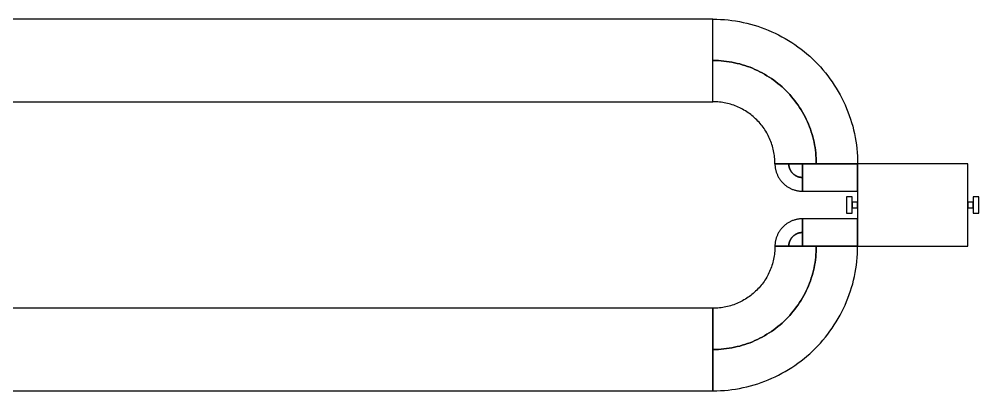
# Model space of a CAD drawing. Extents: x -21939 to 21943, y -23600 to 16600.
# Drawn here: x -13405.6 to -13057.2, y 7010 to 7145 of the extents above; entities that cross this region are included whole.
import ezdxf

# ---------------------------------------------------------------- set-up
doc = ezdxf.new("R2010")
doc.units = 0

# ---------------------------------------------------------------- blocks, each defined once
blk = doc.blocks.new('QTUNE1')
for points in [[(3846.25, 3415), (4146.25, 3415), (4146.25, 3445), (3846.25, 3445), (3846.25, 3415)], [(4146.25, 3445), (4147.62, 3444.98), (4149, 3444.93), (4150.37, 3444.84), (4151.74, 3444.71), (4153.1, 3444.55), (4154.46, 3444.35), (4155.82, 3444.12), (4157.17, 3443.85), (4158.51, 3443.55), (4159.84, 3443.21), (4161.16, 3442.84), (4162.47, 3442.43), (4163.77, 3441.99), (4165.06, 3441.51), (4166.34, 3441), (4167.6, 3440.46), (4168.85, 3439.89), (4170.08, 3439.28), (4171.3, 3438.64), (4172.5, 3437.97), (4173.68, 3437.26), (4174.84, 3436.53), (4175.99, 3435.77), (4177.11, 3434.97), (4178.21, 3434.15), (4179.29, 3433.3), (4180.35, 3432.42), (4181.38, 3431.52), (4182.39, 3430.58), (4183.37, 3429.62), (4184.33, 3428.64), (4185.27, 3427.63), (4186.17, 3426.6), (4187.05, 3425.54), (4187.9, 3424.46), (4188.72, 3423.36), (4189.52, 3422.24), (4190.28, 3421.09), (4191.01, 3419.93), (4191.72, 3418.75), (4192.39, 3417.55), (4193.03, 3416.33), (4193.64, 3415.1), (4194.21, 3413.85), (4194.75, 3412.59), (4195.26, 3411.31), (4195.74, 3410.02), (4196.18, 3408.72), (4196.59, 3407.41), (4196.96, 3406.09), (4197.3, 3404.76), (4197.6, 3403.42), (4197.87, 3402.07), (4198.1, 3400.71), (4198.3, 3399.35), (4198.46, 3397.99), (4198.59, 3396.62), (4198.68, 3395.25), (4198.73, 3393.87), (4198.75, 3392.5), (4183.75, 3392.5), (4183.74, 3393.48), (4183.7, 3394.46), (4183.63, 3395.44), (4183.54, 3396.42), (4183.43, 3397.39), (4183.29, 3398.37), (4183.12, 3399.33), (4182.93, 3400.3), (4182.71, 3401.25), (4182.47, 3402.21), (4182.21, 3403.15), (4181.91, 3404.09), (4181.6, 3405.02), (4181.26, 3405.94), (4180.9, 3406.85), (4180.51, 3407.75), (4180.1, 3408.64), (4179.66, 3409.52), (4179.21, 3410.39), (4178.73, 3411.25), (4178.22, 3412.09), (4177.7, 3412.92), (4177.15, 3413.74), (4176.59, 3414.54), (4176, 3415.33), (4175.39, 3416.1), (4174.77, 3416.85), (4174.12, 3417.59), (4173.45, 3418.31), (4172.77, 3419.02), (4172.06, 3419.7), (4171.34, 3420.37), (4170.6, 3421.02), (4169.85, 3421.64), (4169.08, 3422.25), (4168.29, 3422.84), (4167.49, 3423.4), (4166.67, 3423.95), (4165.84, 3424.47), (4165, 3424.98), (4164.14, 3425.46), (4163.27, 3425.91), (4162.39, 3426.35), (4161.5, 3426.76), (4160.6, 3427.15), (4159.69, 3427.51), (4158.77, 3427.85), (4157.84, 3428.16), (4156.9, 3428.46), (4155.96, 3428.72), (4155, 3428.96), (4154.05, 3429.18), (4153.08, 3429.37), (4152.12, 3429.54), (4151.14, 3429.68), (4150.17, 3429.79), (4149.19, 3429.88), (4148.21, 3429.95), (4147.23, 3429.99), (4146.25, 3430), (4146.25, 3445)], [(4146.25, 3430), (4147.23, 3429.99), (4148.21, 3429.95), (4149.19, 3429.88), (4150.17, 3429.79), (4151.14, 3429.68), (4152.12, 3429.54), (4153.08, 3429.37), (4154.05, 3429.18), (4155, 3428.96), (4155.96, 3428.72), (4156.9, 3428.46), (4157.84, 3428.16), (4158.77, 3427.85), (4159.69, 3427.51), (4160.6, 3427.15), (4161.5, 3426.76), (4162.39, 3426.35), (4163.27, 3425.91), (4164.14, 3425.46), (4165, 3424.98), (4165.84, 3424.47), (4166.67, 3423.95), (4167.49, 3423.4), (4168.29, 3422.84), (4169.08, 3422.25), (4169.85, 3421.64), (4170.6, 3421.02), (4171.34, 3420.37), (4172.06, 3419.7), (4172.77, 3419.02), (4173.45, 3418.31), (4174.12, 3417.59), (4174.77, 3416.85), (4175.39, 3416.1), (4176, 3415.33), (4176.59, 3414.54), (4177.15, 3413.74), (4177.7, 3412.92), (4178.22, 3412.09), (4178.73, 3411.25), (4179.21, 3410.39), (4179.66, 3409.52), (4180.1, 3408.64), (4180.51, 3407.75), (4180.9, 3406.85), (4181.26, 3405.94), (4181.6, 3405.02), (4181.91, 3404.09), (4182.21, 3403.15), (4182.47, 3402.21), (4182.71, 3401.25), (4182.93, 3400.3), (4183.12, 3399.33), (4183.29, 3398.37), (4183.43, 3397.39), (4183.54, 3396.42), (4183.63, 3395.44), (4183.7, 3394.46), (4183.74, 3393.48), (4183.75, 3392.5), (4168.75, 3392.5), (4168.74, 3393.09), (4168.72, 3393.68), (4168.68, 3394.27), (4168.63, 3394.85), (4168.56, 3395.44), (4168.47, 3396.02), (4168.37, 3396.6), (4168.26, 3397.18), (4168.13, 3397.75), (4167.98, 3398.32), (4167.82, 3398.89), (4167.65, 3399.45), (4167.46, 3400.01), (4167.26, 3400.56), (4167.04, 3401.11), (4166.8, 3401.65), (4166.56, 3402.19), (4166.3, 3402.71), (4166.02, 3403.24), (4165.74, 3403.75), (4165.43, 3404.26), (4165.12, 3404.75), (4164.79, 3405.24), (4164.45, 3405.73), (4164.1, 3406.2), (4163.74, 3406.66), (4163.36, 3407.11), (4162.97, 3407.56), (4162.57, 3407.99), (4162.16, 3408.41), (4161.74, 3408.82), (4161.31, 3409.22), (4160.86, 3409.61), (4160.41, 3409.99), (4159.95, 3410.35), (4159.48, 3410.7), (4158.99, 3411.04), (4158.5, 3411.37), (4158.01, 3411.68), (4157.5, 3411.99), (4156.99, 3412.27), (4156.46, 3412.55), (4155.94, 3412.81), (4155.4, 3413.05), (4154.86, 3413.29), (4154.31, 3413.51), (4153.76, 3413.71), (4153.2, 3413.9), (4152.64, 3414.07), (4152.07, 3414.23), (4151.5, 3414.38), (4150.93, 3414.51), (4150.35, 3414.62), (4149.77, 3414.72), (4149.19, 3414.81), (4148.6, 3414.88), (4148.02, 3414.93), (4147.43, 3414.97), (4146.84, 3414.99), (4146.25, 3415), (4146.25, 3430)], [(4168.75, 3392.5), (4198.75, 3392.5), (4198.75, 3392.5), (4168.75, 3392.5), (4168.75, 3392.5)], [(4168.75, 3392.5), (4168.75, 3392.24), (4168.76, 3391.98), (4168.78, 3391.72), (4168.8, 3391.45), (4168.84, 3391.19), (4168.87, 3390.94), (4168.92, 3390.68), (4168.97, 3390.42), (4169.03, 3390.17), (4169.09, 3389.91), (4169.16, 3389.66), (4169.24, 3389.41), (4169.32, 3389.16), (4169.41, 3388.92), (4169.51, 3388.67), (4169.61, 3388.43), (4169.72, 3388.19), (4169.84, 3387.96), (4169.96, 3387.73), (4170.09, 3387.5), (4170.22, 3387.28), (4170.36, 3387.05), (4170.51, 3386.84), (4170.66, 3386.62), (4170.82, 3386.41), (4170.98, 3386.21), (4171.15, 3386.01), (4171.32, 3385.81), (4171.5, 3385.62), (4171.68, 3385.43), (4171.87, 3385.25), (4172.06, 3385.07), (4172.26, 3384.9), (4172.46, 3384.73), (4172.66, 3384.57), (4172.87, 3384.41), (4173.09, 3384.26), (4173.3, 3384.11), (4173.53, 3383.97), (4173.75, 3383.84), (4173.98, 3383.71), (4174.21, 3383.59), (4174.44, 3383.47), (4174.68, 3383.36), (4174.92, 3383.26), (4175.17, 3383.16), (4175.41, 3383.07), (4175.66, 3382.99), (4175.91, 3382.91), (4176.16, 3382.84), (4176.42, 3382.78), (4176.67, 3382.72), (4176.93, 3382.67), (4177.19, 3382.62), (4177.44, 3382.59), (4177.7, 3382.55), (4177.97, 3382.53), (4178.23, 3382.51), (4178.49, 3382.5), (4178.75, 3382.5), (4178.75, 3387.5), (4178.62, 3387.5), (4178.49, 3387.51), (4178.36, 3387.52), (4178.23, 3387.53), (4178.1, 3387.54), (4177.97, 3387.56), (4177.84, 3387.58), (4177.71, 3387.61), (4177.58, 3387.64), (4177.46, 3387.67), (4177.33, 3387.71), (4177.2, 3387.74), (4177.08, 3387.79), (4176.96, 3387.83), (4176.84, 3387.88), (4176.72, 3387.93), (4176.6, 3387.99), (4176.48, 3388.04), (4176.36, 3388.11), (4176.25, 3388.17), (4176.14, 3388.24), (4176.03, 3388.31), (4175.92, 3388.38), (4175.81, 3388.45), (4175.71, 3388.53), (4175.6, 3388.61), (4175.5, 3388.7), (4175.4, 3388.78), (4175.31, 3388.87), (4175.21, 3388.96), (4175.12, 3389.06), (4175.03, 3389.15), (4174.95, 3389.25), (4174.86, 3389.35), (4174.78, 3389.46), (4174.7, 3389.56), (4174.63, 3389.67), (4174.56, 3389.78), (4174.49, 3389.89), (4174.42, 3390), (4174.36, 3390.11), (4174.29, 3390.23), (4174.24, 3390.35), (4174.18, 3390.47), (4174.13, 3390.59), (4174.08, 3390.71), (4174.04, 3390.83), (4173.99, 3390.95), (4173.96, 3391.08), (4173.92, 3391.21), (4173.89, 3391.33), (4173.86, 3391.46), (4173.83, 3391.59), (4173.81, 3391.72), (4173.79, 3391.85), (4173.78, 3391.98), (4173.77, 3392.11), (4173.76, 3392.24), (4173.75, 3392.37), (4173.75, 3392.5), (4168.75, 3392.5)], [(4173.75, 3392.5), (4173.75, 3392.37), (4173.76, 3392.24), (4173.77, 3392.11), (4173.78, 3391.98), (4173.79, 3391.85), (4173.81, 3391.72), (4173.83, 3391.59), (4173.86, 3391.46), (4173.89, 3391.33), (4173.92, 3391.21), (4173.96, 3391.08), (4173.99, 3390.95), (4174.04, 3390.83), (4174.08, 3390.71), (4174.13, 3390.59), (4174.18, 3390.47), (4174.24, 3390.35), (4174.29, 3390.23), (4174.36, 3390.11), (4174.42, 3390), (4174.49, 3389.89), (4174.56, 3389.78), (4174.63, 3389.67), (4174.7, 3389.56), (4174.78, 3389.46), (4174.86, 3389.35), (4174.95, 3389.25), (4175.03, 3389.15), (4175.12, 3389.06), (4175.21, 3388.96), (4175.31, 3388.87), (4175.4, 3388.78), (4175.5, 3388.7), (4175.6, 3388.61), (4175.71, 3388.53), (4175.81, 3388.45), (4175.92, 3388.38), (4176.03, 3388.31), (4176.14, 3388.24), (4176.25, 3388.17), (4176.36, 3388.11), (4176.48, 3388.04), (4176.6, 3387.99), (4176.72, 3387.93), (4176.84, 3387.88), (4176.96, 3387.83), (4177.08, 3387.79), (4177.2, 3387.74), (4177.33, 3387.71), (4177.46, 3387.67), (4177.58, 3387.64), (4177.71, 3387.61), (4177.84, 3387.58), (4177.97, 3387.56), (4178.1, 3387.54), (4178.23, 3387.53), (4178.36, 3387.52), (4178.49, 3387.51), (4178.62, 3387.5), (4178.75, 3387.5), (4178.75, 3392.5), (4178.75, 3392.5), (4178.75, 3392.5), (4178.75, 3392.5), (4178.75, 3392.5), (4178.75, 3392.5), (4178.75, 3392.5), (4178.75, 3392.5), (4178.75, 3392.5), (4178.75, 3392.5), (4178.75, 3392.5), (4178.75, 3392.5), (4178.75, 3392.5), (4178.75, 3392.5), (4178.75, 3392.5), (4178.75, 3392.5), (4178.75, 3392.5), (4178.75, 3392.5), (4178.75, 3392.5), (4178.75, 3392.5), (4178.75, 3392.5), (4178.75, 3392.5), (4178.75, 3392.5), (4178.75, 3392.5), (4178.75, 3392.5), (4178.75, 3392.5), (4178.75, 3392.5), (4178.75, 3392.5), (4178.75, 3392.5), (4178.75, 3392.5), (4178.75, 3392.5), (4178.75, 3392.5), (4178.75, 3392.5), (4178.75, 3392.5), (4178.75, 3392.5), (4178.75, 3392.5), (4178.75, 3392.5), (4178.75, 3392.5), (4178.75, 3392.5), (4178.75, 3392.5), (4178.75, 3392.5), (4178.75, 3392.5), (4178.75, 3392.5), (4178.75, 3392.5), (4178.75, 3392.5), (4178.75, 3392.5), (4178.75, 3392.5), (4178.75, 3392.5), (4178.75, 3392.5), (4178.75, 3392.5), (4178.75, 3392.5), (4178.75, 3392.5), (4178.75, 3392.5), (4178.75, 3392.5), (4178.75, 3392.5), (4178.75, 3392.5), (4178.75, 3392.5), (4178.75, 3392.5), (4178.75, 3392.5), (4178.75, 3392.5), (4178.75, 3392.5), (4173.75, 3392.5)], [(4178.75, 3382.5), (4198.75, 3382.5), (4198.75, 3392.5), (4178.75, 3392.5), (4178.75, 3382.5)], [(4198.75, 3362.5), (4238.75, 3362.5), (4238.75, 3392.5), (4198.75, 3392.5), (4198.75, 3362.5)], [(4194.75, 3374.5), (4196.75, 3374.5), (4196.75, 3380.5), (4194.75, 3380.5), (4194.75, 3374.5)], [(4240.75, 3374.5), (4242.75, 3374.5), (4242.75, 3380.5), (4240.75, 3380.5), (4240.75, 3374.5)], [(4196.75, 3376.5), (4198.75, 3376.5), (4198.75, 3378.5), (4196.75, 3378.5), (4196.75, 3376.5)], [(4238.75, 3376.5), (4240.75, 3376.5), (4240.75, 3378.5), (4238.75, 3378.5), (4238.75, 3376.5)], [(4178.75, 3372.5), (4178.49, 3372.5), (4178.23, 3372.49), (4177.97, 3372.47), (4177.7, 3372.45), (4177.44, 3372.41), (4177.19, 3372.38), (4176.93, 3372.33), (4176.67, 3372.28), (4176.42, 3372.22), (4176.16, 3372.16), (4175.91, 3372.09), (4175.66, 3372.01), (4175.41, 3371.93), (4175.17, 3371.84), (4174.92, 3371.74), (4174.68, 3371.64), (4174.44, 3371.53), (4174.21, 3371.41), (4173.98, 3371.29), (4173.75, 3371.16), (4173.53, 3371.03), (4173.3, 3370.89), (4173.09, 3370.74), (4172.87, 3370.59), (4172.66, 3370.43), (4172.46, 3370.27), (4172.26, 3370.1), (4172.06, 3369.93), (4171.87, 3369.75), (4171.68, 3369.57), (4171.5, 3369.38), (4171.32, 3369.19), (4171.15, 3368.99), (4170.98, 3368.79), (4170.82, 3368.59), (4170.66, 3368.38), (4170.51, 3368.16), (4170.36, 3367.95), (4170.22, 3367.72), (4170.09, 3367.5), (4169.96, 3367.27), (4169.84, 3367.04), (4169.72, 3366.81), (4169.61, 3366.57), (4169.51, 3366.33), (4169.41, 3366.08), (4169.32, 3365.84), (4169.24, 3365.59), (4169.16, 3365.34), (4169.09, 3365.09), (4169.03, 3364.83), (4168.97, 3364.58), (4168.92, 3364.32), (4168.87, 3364.06), (4168.84, 3363.81), (4168.8, 3363.55), (4168.78, 3363.28), (4168.76, 3363.02), (4168.75, 3362.76), (4168.75, 3362.5), (4173.75, 3362.5), (4173.75, 3362.63), (4173.76, 3362.76), (4173.77, 3362.89), (4173.78, 3363.02), (4173.79, 3363.15), (4173.81, 3363.28), (4173.83, 3363.41), (4173.86, 3363.54), (4173.89, 3363.67), (4173.92, 3363.79), (4173.96, 3363.92), (4173.99, 3364.05), (4174.04, 3364.17), (4174.08, 3364.29), (4174.13, 3364.41), (4174.18, 3364.53), (4174.24, 3364.65), (4174.29, 3364.77), (4174.36, 3364.89), (4174.42, 3365), (4174.49, 3365.11), (4174.56, 3365.22), (4174.63, 3365.33), (4174.7, 3365.44), (4174.78, 3365.54), (4174.86, 3365.65), (4174.95, 3365.75), (4175.03, 3365.85), (4175.12, 3365.94), (4175.21, 3366.04), (4175.31, 3366.13), (4175.4, 3366.22), (4175.5, 3366.3), (4175.6, 3366.39), (4175.71, 3366.47), (4175.81, 3366.55), (4175.92, 3366.62), (4176.03, 3366.69), (4176.14, 3366.76), (4176.25, 3366.83), (4176.36, 3366.89), (4176.48, 3366.96), (4176.6, 3367.01), (4176.72, 3367.07), (4176.84, 3367.12), (4176.96, 3367.17), (4177.08, 3367.21), (4177.2, 3367.26), (4177.33, 3367.29), (4177.46, 3367.33), (4177.58, 3367.36), (4177.71, 3367.39), (4177.84, 3367.42), (4177.97, 3367.44), (4178.1, 3367.46), (4178.23, 3367.47), (4178.36, 3367.48), (4178.49, 3367.49), (4178.62, 3367.5), (4178.75, 3367.5), (4178.75, 3372.5)], [(4198.75, 3372.5), (4178.75, 3372.5), (4178.75, 3362.5), (4198.75, 3362.5), (4198.75, 3372.5)], [(4178.75, 3367.5), (4178.62, 3367.5), (4178.49, 3367.49), (4178.36, 3367.48), (4178.23, 3367.47), (4178.1, 3367.46), (4177.97, 3367.44), (4177.84, 3367.42), (4177.71, 3367.39), (4177.58, 3367.36), (4177.46, 3367.33), (4177.33, 3367.29), (4177.2, 3367.26), (4177.08, 3367.21), (4176.96, 3367.17), (4176.84, 3367.12), (4176.72, 3367.07), (4176.6, 3367.01), (4176.48, 3366.96), (4176.36, 3366.89), (4176.25, 3366.83), (4176.14, 3366.76), (4176.03, 3366.69), (4175.92, 3366.62), (4175.81, 3366.55), (4175.71, 3366.47), (4175.6, 3366.39), (4175.5, 3366.3), (4175.4, 3366.22), (4175.31, 3366.13), (4175.21, 3366.04), (4175.12, 3365.94), (4175.03, 3365.85), (4174.95, 3365.75), (4174.86, 3365.65), (4174.78, 3365.54), (4174.7, 3365.44), (4174.63, 3365.33), (4174.56, 3365.22), (4174.49, 3365.11), (4174.42, 3365), (4174.36, 3364.89), (4174.29, 3364.77), (4174.24, 3364.65), (4174.18, 3364.53), (4174.13, 3364.41), (4174.08, 3364.29), (4174.04, 3364.17), (4173.99, 3364.05), (4173.96, 3363.92), (4173.92, 3363.79), (4173.89, 3363.67), (4173.86, 3363.54), (4173.83, 3363.41), (4173.81, 3363.28), (4173.79, 3363.15), (4173.78, 3363.02), (4173.77, 3362.89), (4173.76, 3362.76), (4173.75, 3362.63), (4173.75, 3362.5), (4178.75, 3362.5), (4178.75, 3362.5), (4178.75, 3362.5), (4178.75, 3362.5), (4178.75, 3362.5), (4178.75, 3362.5), (4178.75, 3362.5), (4178.75, 3362.5), (4178.75, 3362.5), (4178.75, 3362.5), (4178.75, 3362.5), (4178.75, 3362.5), (4178.75, 3362.5), (4178.75, 3362.5), (4178.75, 3362.5), (4178.75, 3362.5), (4178.75, 3362.5), (4178.75, 3362.5), (4178.75, 3362.5), (4178.75, 3362.5), (4178.75, 3362.5), (4178.75, 3362.5), (4178.75, 3362.5), (4178.75, 3362.5), (4178.75, 3362.5), (4178.75, 3362.5), (4178.75, 3362.5), (4178.75, 3362.5), (4178.75, 3362.5), (4178.75, 3362.5), (4178.75, 3362.5), (4178.75, 3362.5), (4178.75, 3362.5), (4178.75, 3362.5), (4178.75, 3362.5), (4178.75, 3362.5), (4178.75, 3362.5), (4178.75, 3362.5), (4178.75, 3362.5), (4178.75, 3362.5), (4178.75, 3362.5), (4178.75, 3362.5), (4178.75, 3362.5), (4178.75, 3362.5), (4178.75, 3362.5), (4178.75, 3362.5), (4178.75, 3362.5), (4178.75, 3362.5), (4178.75, 3362.5), (4178.75, 3362.5), (4178.75, 3362.5), (4178.75, 3362.5), (4178.75, 3362.5), (4178.75, 3362.5), (4178.75, 3362.5), (4178.75, 3362.5), (4178.75, 3362.5), (4178.75, 3362.5), (4178.75, 3362.5), (4178.75, 3362.5), (4178.75, 3362.5), (4178.75, 3367.5)], [(4146.25, 3310), (4147.62, 3310.02), (4149, 3310.07), (4150.37, 3310.16), (4151.74, 3310.29), (4153.1, 3310.45), (4154.46, 3310.65), (4155.82, 3310.88), (4157.17, 3311.15), (4158.51, 3311.45), (4159.84, 3311.79), (4161.16, 3312.16), (4162.47, 3312.57), (4163.77, 3313.01), (4165.06, 3313.49), (4166.34, 3314), (4167.6, 3314.54), (4168.85, 3315.11), (4170.08, 3315.72), (4171.3, 3316.36), (4172.5, 3317.03), (4173.68, 3317.74), (4174.84, 3318.47), (4175.99, 3319.23), (4177.11, 3320.03), (4178.21, 3320.85), (4179.29, 3321.7), (4180.35, 3322.58), (4181.38, 3323.48), (4182.39, 3324.42), (4183.37, 3325.38), (4184.33, 3326.36), (4185.27, 3327.37), (4186.17, 3328.4), (4187.05, 3329.46), (4187.9, 3330.54), (4188.72, 3331.64), (4189.52, 3332.76), (4190.28, 3333.91), (4191.01, 3335.07), (4191.72, 3336.25), (4192.39, 3337.45), (4193.03, 3338.67), (4193.64, 3339.9), (4194.21, 3341.15), (4194.75, 3342.41), (4195.26, 3343.69), (4195.74, 3344.98), (4196.18, 3346.28), (4196.59, 3347.59), (4196.96, 3348.91), (4197.3, 3350.24), (4197.6, 3351.58), (4197.87, 3352.93), (4198.1, 3354.29), (4198.3, 3355.65), (4198.46, 3357.01), (4198.59, 3358.38), (4198.68, 3359.75), (4198.73, 3361.13), (4198.75, 3362.5), (4183.75, 3362.5), (4183.74, 3361.52), (4183.7, 3360.54), (4183.63, 3359.56), (4183.54, 3358.58), (4183.43, 3357.61), (4183.29, 3356.63), (4183.12, 3355.67), (4182.93, 3354.7), (4182.71, 3353.75), (4182.47, 3352.79), (4182.21, 3351.85), (4181.91, 3350.91), (4181.6, 3349.98), (4181.26, 3349.06), (4180.9, 3348.15), (4180.51, 3347.25), (4180.1, 3346.36), (4179.66, 3345.48), (4179.21, 3344.61), (4178.73, 3343.75), (4178.22, 3342.91), (4177.7, 3342.08), (4177.15, 3341.26), (4176.59, 3340.46), (4176, 3339.67), (4175.39, 3338.9), (4174.77, 3338.15), (4174.12, 3337.41), (4173.45, 3336.69), (4172.77, 3335.98), (4172.06, 3335.3), (4171.34, 3334.63), (4170.6, 3333.98), (4169.85, 3333.36), (4169.08, 3332.75), (4168.29, 3332.16), (4167.49, 3331.6), (4166.67, 3331.05), (4165.84, 3330.53), (4165, 3330.02), (4164.14, 3329.54), (4163.27, 3329.09), (4162.39, 3328.65), (4161.5, 3328.24), (4160.6, 3327.85), (4159.69, 3327.49), (4158.77, 3327.15), (4157.84, 3326.84), (4156.9, 3326.54), (4155.96, 3326.28), (4155, 3326.04), (4154.05, 3325.82), (4153.08, 3325.63), (4152.12, 3325.46), (4151.14, 3325.32), (4150.17, 3325.21), (4149.19, 3325.12), (4148.21, 3325.05), (4147.23, 3325.01), (4146.25, 3325), (4146.25, 3310)], [(4146.25, 3325), (4147.23, 3325.01), (4148.21, 3325.05), (4149.19, 3325.12), (4150.17, 3325.21), (4151.14, 3325.32), (4152.12, 3325.46), (4153.08, 3325.63), (4154.05, 3325.82), (4155, 3326.04), (4155.96, 3326.28), (4156.9, 3326.54), (4157.84, 3326.84), (4158.77, 3327.15), (4159.69, 3327.49), (4160.6, 3327.85), (4161.5, 3328.24), (4162.39, 3328.65), (4163.27, 3329.09), (4164.14, 3329.54), (4165, 3330.02), (4165.84, 3330.53), (4166.67, 3331.05), (4167.49, 3331.6), (4168.29, 3332.16), (4169.08, 3332.75), (4169.85, 3333.36), (4170.6, 3333.98), (4171.34, 3334.63), (4172.06, 3335.3), (4172.77, 3335.98), (4173.45, 3336.69), (4174.12, 3337.41), (4174.77, 3338.15), (4175.39, 3338.9), (4176, 3339.67), (4176.59, 3340.46), (4177.15, 3341.26), (4177.7, 3342.08), (4178.22, 3342.91), (4178.73, 3343.75), (4179.21, 3344.61), (4179.66, 3345.48), (4180.1, 3346.36), (4180.51, 3347.25), (4180.9, 3348.15), (4181.26, 3349.06), (4181.6, 3349.98), (4181.91, 3350.91), (4182.21, 3351.85), (4182.47, 3352.79), (4182.71, 3353.75), (4182.93, 3354.7), (4183.12, 3355.67), (4183.29, 3356.63), (4183.43, 3357.61), (4183.54, 3358.58), (4183.63, 3359.56), (4183.7, 3360.54), (4183.74, 3361.52), (4183.75, 3362.5), (4168.75, 3362.5), (4168.74, 3361.91), (4168.72, 3361.32), (4168.68, 3360.73), (4168.63, 3360.15), (4168.56, 3359.56), (4168.47, 3358.98), (4168.37, 3358.4), (4168.26, 3357.82), (4168.13, 3357.25), (4167.98, 3356.68), (4167.82, 3356.11), (4167.65, 3355.55), (4167.46, 3354.99), (4167.26, 3354.44), (4167.04, 3353.89), (4166.8, 3353.35), (4166.56, 3352.81), (4166.3, 3352.29), (4166.02, 3351.76), (4165.74, 3351.25), (4165.43, 3350.74), (4165.12, 3350.25), (4164.79, 3349.76), (4164.45, 3349.27), (4164.1, 3348.8), (4163.74, 3348.34), (4163.36, 3347.89), (4162.97, 3347.44), (4162.57, 3347.01), (4162.16, 3346.59), (4161.74, 3346.18), (4161.31, 3345.78), (4160.86, 3345.39), (4160.41, 3345.01), (4159.95, 3344.65), (4159.48, 3344.3), (4158.99, 3343.96), (4158.5, 3343.63), (4158.01, 3343.32), (4157.5, 3343.01), (4156.99, 3342.73), (4156.46, 3342.45), (4155.94, 3342.19), (4155.4, 3341.95), (4154.86, 3341.71), (4154.31, 3341.49), (4153.76, 3341.29), (4153.2, 3341.1), (4152.64, 3340.93), (4152.07, 3340.77), (4151.5, 3340.62), (4150.93, 3340.49), (4150.35, 3340.38), (4149.77, 3340.28), (4149.19, 3340.19), (4148.6, 3340.12), (4148.02, 3340.07), (4147.43, 3340.03), (4146.84, 3340.01), (4146.25, 3340), (4146.25, 3325)], [(4168.75, 3362.5), (4198.75, 3362.5), (4198.75, 3362.5), (4168.75, 3362.5), (4168.75, 3362.5)], [(3846.25, 3310), (4146.25, 3310), (4146.25, 3340), (3846.25, 3340), (3846.25, 3310)]]:
    blk.add_lwpolyline(points)

msp = doc.modelspace()

# ---------------------------------------------------------------- block references
msp.add_blockref('QTUNE1', (-17300, 3700))

doc.saveas('drawing.dxf')
